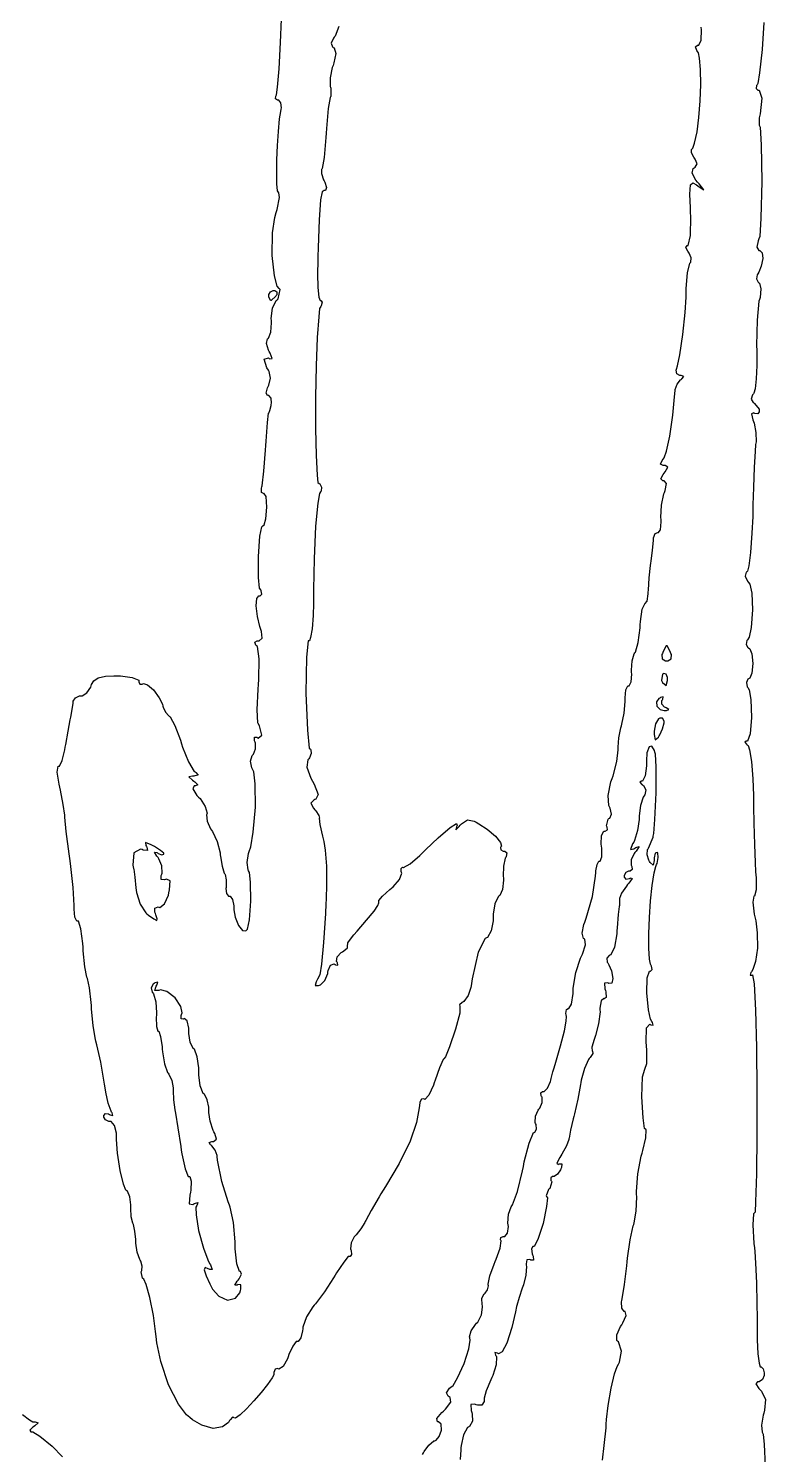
# Model space of a CAD drawing. Extents: x 0.5 to 12, y 0.6 to 18.2.
# Drawn here: x 10.448 to 11.982, y 6.278 to 9.245 of the extents above; entities that cross this region are included whole.
import ezdxf

# ---------------------------------------------------------------- set-up
doc = ezdxf.new("R2010")
doc.units = 0
doc.layers.get('0').update_dxf_attribs({"linetype": 'CONTINUOUS'})

msp = doc.modelspace()

# ---------------------------------------------------------------- linework, layer by layer
at = {"color": 0}
for points in [[(11.094, 9.24908), (11.086, 9.22911), (11.0843, 9.22706), (11.0823, 9.22472), (11.0778, 9.21442), (11.0806, 9.20682), (11.0822, 9.20578), (11.0839, 9.20475), (11.0871, 9.19314), (11.0834, 9.17333), (11.0817, 9.16824), (11.0801, 9.16396), (11.0756, 9.14204), (11.0756, 9.12463), (11.0763, 9.12261), (11.0771, 9.12067), (11.077, 9.10335), (11.0762, 9.10254), (11.0754, 9.10178), (11.0712, 9.07824), (11.0677, 9.03706), (11.0672, 9.0275), (11.0667, 9.01801), (11.0632, 8.97689), (11.059, 8.9534), (11.0583, 8.95264), (11.0575, 8.95187), (11.0574, 8.94303), (11.0617, 8.93039), (11.0632, 8.92768), (11.0646, 8.92503), (11.068, 8.91396), (11.0657, 8.90821), (11.0649, 8.90821), (11.0634, 8.90821), (11.0591, 8.90511), (11.0556, 8.88846), (11.0529, 8.84717), (11.0507, 8.78944), (11.05, 8.77018), (11.0497, 8.76139), (11.0494, 8.73481), (11.0502, 8.70583), (11.0523, 8.68625), (11.0545, 8.67904), (11.0553, 8.67904), (11.0562, 8.67904), (11.0589, 8.67535), (11.0569, 8.66812), (11.0559, 8.66635), (11.0532, 8.66211), (11.0518, 8.64524), (11.0486, 8.60167), (11.0463, 8.54329), (11.0452, 8.47786), (11.0451, 8.41297), (11.0463, 8.35633), (11.0488, 8.31565), (11.05, 8.30013), (11.0526, 8.2985), (11.054, 8.29764), (11.0577, 8.29064), (11.0566, 8.28222), (11.0557, 8.2806), (11.0535, 8.27724), (11.0499, 8.25711), (11.0454, 8.20931), (11.0423, 8.14122), (11.041, 8.07781), (11.0408, 8.05664), (11.0408, 8.04833), (11.0399, 8.02333), (11.0379, 7.99599), (11.0349, 7.97754), (11.0323, 7.97071), (11.0314, 7.97071), (11.0301, 7.97071), (11.0261, 7.93696), (11.0252, 7.86182), (11.0283, 7.78472), (11.032, 7.74767), (11.0346, 7.74507), (11.0355, 7.74414), (11.0363, 7.73654), (11.0323, 7.72732), (11.0309, 7.72553), (11.029, 7.72336), (11.0272, 7.70779), (11.0356, 7.6849), (11.0388, 7.67899), (11.0424, 7.67242), (11.0506, 7.65126), (11.0461, 7.64111), (11.0438, 7.64025), (11.0414, 7.63937), (11.0355, 7.63319), (11.0412, 7.62224), (11.0438, 7.61914), (11.0456, 7.61692), (11.0522, 7.60736), (11.0535, 7.60189), (11.0535, 7.60189), (11.053, 7.60178), (11.0543, 7.58882), (11.0596, 7.56451), (11.0612, 7.55871), (11.0627, 7.5529), (11.0653, 7.53483), (11.0677, 7.50206), (11.0683, 7.46382), (11.0675, 7.43343), (11.0669, 7.42329), (11.0657, 7.40321), (11.0618, 7.34289), (11.0579, 7.29807), (11.0538, 7.27599), (11.0496, 7.2665), (11.0478, 7.26361), (11.0464, 7.2615), (11.0443, 7.25379), (11.0512, 7.25336), (11.0532, 7.25401), (11.0552, 7.25467), (11.0644, 7.26411), (11.0705, 7.27849), (11.071, 7.28157), (11.0715, 7.28489), (11.0766, 7.29596), (11.0842, 7.29829), (11.0857, 7.29736), (11.0869, 7.2966), (11.0917, 7.29562), (11.0907, 7.30046), (11.0899, 7.30176), (11.0889, 7.30333), (11.0903, 7.31299), (11.0987, 7.32243), (11.1013, 7.32389), (11.1038, 7.32542), (11.112, 7.3316), (11.112, 7.33496), (11.1119, 7.33496), (11.1119, 7.33496), (11.1125, 7.34207), (11.1221, 7.35553), (11.1249, 7.35872), (11.1316, 7.36632), (11.1516, 7.38917), (11.1675, 7.40847), (11.1751, 7.42014), (11.177, 7.42572), (11.177, 7.42757), (11.177, 7.43061), (11.1847, 7.43967), (11.1996, 7.4535), (11.2032, 7.45617), (11.2068, 7.45888), (11.2202, 7.47385), (11.2251, 7.48703), (11.2244, 7.48876), (11.2237, 7.49056), (11.2232, 7.49718), (11.2265, 7.49946), (11.2273, 7.49918), (11.2283, 7.49886), (11.242, 7.50667), (11.2622, 7.52371), (11.2665, 7.528), (11.2748, 7.53635), (11.3006, 7.56082), (11.3254, 7.58225), (11.3389, 7.59088), (11.34, 7.58637), (11.3395, 7.58529), (11.3386, 7.5835), (11.337, 7.57753), (11.3439, 7.58442), (11.346, 7.58692), (11.3487, 7.59022), (11.3613, 7.59814), (11.3757, 7.59549), (11.3794, 7.59343), (11.3852, 7.59017), (11.4021, 7.57889), (11.4197, 7.56407), (11.43, 7.55106), (11.432, 7.54335), (11.4311, 7.54178), (11.4304, 7.54069), (11.4308, 7.53575), (11.4358, 7.53321), (11.4374, 7.53321), (11.4389, 7.53321), (11.4435, 7.52951), (11.4422, 7.52208), (11.4411, 7.52018), (11.4399, 7.51839), (11.4363, 7.50217), (11.4358, 7.48128), (11.4362, 7.47711), (11.4366, 7.47299), (11.4347, 7.45361), (11.4286, 7.44049), (11.4269, 7.4394), (11.4252, 7.43837), (11.4182, 7.42313), (11.4146, 7.40181), (11.4146, 7.39464), (11.4146, 7.38775), (11.4106, 7.36697), (11.4032, 7.35319), (11.4014, 7.35249), (11.3983, 7.35135), (11.3838, 7.32292), (11.3712, 7.26753), (11.3691, 7.25287), (11.3687, 7.24946), (11.3626, 7.23264), (11.3539, 7.22038), (11.3521, 7.21918), (11.3502, 7.21804), (11.3446, 7.21311), (11.3454, 7.21044), (11.3457, 7.21044), (11.3457, 7.21044), (11.3455, 7.19581), (11.3367, 7.16237), (11.3241, 7.1256), (11.3156, 7.10542), (11.3123, 7.10092), (11.3112, 7.0995), (11.3033, 7.08208), (11.2939, 7.05675), (11.2922, 7.05132), (11.2904, 7.04596), (11.2809, 7.02512), (11.2724, 7.0166), (11.2717, 7.01704), (11.2706, 7.01768), (11.2657, 7.01676), (11.2626, 7.01101), (11.2624, 7.00928), (11.2612, 6.99908), (11.2555, 6.96853), (11.2425, 6.92969), (11.2191, 6.88331), (11.191, 6.83544), (11.1814, 6.81967), (11.1778, 6.81396), (11.1612, 6.78564), (11.1497, 6.76454), (11.1488, 6.76237), (11.1478, 6.76025), (11.1396, 6.74713), (11.1295, 6.73438), (11.1276, 6.73236), (11.1256, 6.73042), (11.1191, 6.71804), (11.1181, 6.70574), (11.1188, 6.70372), (11.1196, 6.70176), (11.1203, 6.69368), (11.1172, 6.68946), (11.1162, 6.68946), (11.1131, 6.68946), (11.1039, 6.678), (11.0889, 6.65576), (11.0859, 6.65039), (11.0829, 6.64501), (11.064, 6.61604), (11.0452, 6.59142), (11.0423, 6.58822), (11.0393, 6.58507), (11.0263, 6.56418), (11.0187, 6.54237), (11.0184, 6.53874), (11.0181, 6.53515), (11.0143, 6.52013), (11.0092, 6.51237), (11.0075, 6.51237), (11.0052, 6.51237), (10.9982, 6.50319), (10.9895, 6.48546), (10.988, 6.48112), (10.9865, 6.47683), (10.9775, 6.46078), (10.9689, 6.45497), (10.9677, 6.45568), (10.9665, 6.45638), (10.961, 6.45518), (10.9583, 6.44808), (10.9583, 6.44569), (10.9583, 6.44353), (10.9547, 6.43685), (10.9453, 6.42301), (10.9319, 6.40631), (10.9167, 6.38889), (10.9014, 6.37283), (10.888, 6.36029), (10.8785, 6.35346), (10.8748, 6.35411), (10.8748, 6.35433), (10.8748, 6.35465), (10.8722, 6.35542), (10.8673, 6.34988), (10.8662, 6.34804), (10.8637, 6.34407), (10.8516, 6.3349), (10.8318, 6.33171), (10.8085, 6.33826), (10.789, 6.34983), (10.7832, 6.35454), (10.7832, 6.35454), (10.7763, 6.36025), (10.7596, 6.38226), (10.7389, 6.42242), (10.7229, 6.47076), (10.7148, 6.50971), (10.7134, 6.52279), (10.7122, 6.53381), (10.7076, 6.56668), (10.7005, 6.60406), (10.6929, 6.63103), (10.6881, 6.64219), (10.686, 6.6435), (10.6847, 6.64432), (10.6819, 6.65761), (10.6827, 6.6589), (10.6835, 6.66026), (10.6845, 6.6696), (10.6814, 6.67985), (10.6803, 6.68164), (10.6791, 6.68343), (10.6742, 6.69862), (10.6713, 6.71744), (10.6713, 6.72103), (10.6712, 6.72467), (10.6693, 6.74262), (10.666, 6.75613), (10.6653, 6.75749), (10.6646, 6.7589), (10.6617, 6.77229), (10.6605, 6.79004), (10.6606, 6.79362), (10.6607, 6.79719), (10.6586, 6.81392), (10.6539, 6.82519), (10.6527, 6.82607), (10.6503, 6.82781), (10.6454, 6.84044), (10.6385, 6.86887), (10.6332, 6.90489), (10.6309, 6.93278), (10.6308, 6.94206), (10.6306, 6.94601), (10.6265, 6.96229), (10.6195, 6.97071), (10.6172, 6.97071), (10.6149, 6.97071), (10.608, 6.97396), (10.6042, 6.97982), (10.6042, 6.98172), (10.6042, 6.98313), (10.6077, 6.98736), (10.6145, 6.98633), (10.6162, 6.98529), (10.6177, 6.98443), (10.623, 6.98313), (10.6215, 6.98872), (10.6206, 6.99024), (10.6195, 6.99192), (10.6137, 7.00879), (10.6085, 7.03147), (10.6078, 7.03608), (10.6059, 7.04824), (10.598, 7.09386), (10.59, 7.13004), (10.5881, 7.13737), (10.5871, 7.14094), (10.5825, 7.16992), (10.5789, 7.20497), (10.5785, 7.21158), (10.5781, 7.21826), (10.5748, 7.24854), (10.5705, 7.26824), (10.5697, 7.26953), (10.5688, 7.27089), (10.5647, 7.29226), (10.5616, 7.32585), (10.5612, 7.33328), (10.5609, 7.34071), (10.5569, 7.37147), (10.5518, 7.38737), (10.5501, 7.38737), (10.5486, 7.38737), (10.5443, 7.39578), (10.5425, 7.41211), (10.5427, 7.41601), (10.5429, 7.41997), (10.5405, 7.45768), (10.5349, 7.5076), (10.5335, 7.51758), (10.5321, 7.52761), (10.5261, 7.57368), (10.5231, 7.604), (10.5231, 7.60612), (10.5231, 7.60829), (10.5201, 7.63015), (10.5142, 7.65994), (10.5128, 7.66601), (10.5113, 7.67215), (10.5076, 7.69732), (10.5095, 7.71029), (10.5101, 7.71029), (10.512, 7.71029), (10.5176, 7.72179), (10.5234, 7.74397), (10.5242, 7.74935), (10.5251, 7.75472), (10.53, 7.7831), (10.5346, 7.80643), (10.5353, 7.80925), (10.5359, 7.81213), (10.5388, 7.82781), (10.5408, 7.84131), (10.5408, 7.8431), (10.541, 7.84489), (10.5458, 7.85232), (10.5539, 7.85612), (10.5566, 7.85612), (10.5597, 7.85612), (10.5691, 7.86225), (10.5772, 7.87414), (10.5781, 7.87696), (10.5789, 7.87967), (10.5834, 7.88726), (10.5926, 7.89367), (10.6078, 7.89692), (10.6251, 7.89779), (10.6309, 7.89779), (10.6391, 7.89779), (10.6636, 7.89458), (10.6771, 7.88872), (10.6771, 7.88672), (10.6771, 7.88519), (10.6796, 7.88053), (10.6845, 7.88032), (10.6857, 7.88103), (10.6872, 7.88206), (10.6955, 7.8795), (10.7082, 7.86854), (10.72, 7.85226), (10.7263, 7.83925), (10.7274, 7.83464), (10.7278, 7.83262), (10.7328, 7.82238), (10.7395, 7.81446), (10.7409, 7.81358), (10.7423, 7.81278), (10.7525, 7.79438), (10.7642, 7.76372), (10.7663, 7.75672), (10.7683, 7.74978), (10.7808, 7.71864), (10.7926, 7.69911), (10.7944, 7.69797), (10.7963, 7.69678), (10.8009, 7.69151), (10.7939, 7.68951), (10.7917, 7.68946), (10.7891, 7.68946), (10.7813, 7.6875), (10.7888, 7.68088), (10.7917, 7.67904), (10.7941, 7.67746), (10.8005, 7.67128), (10.7955, 7.66883), (10.7939, 7.66878), (10.7928, 7.66878), (10.7895, 7.66265), (10.7984, 7.64925), (10.8019, 7.64556), (10.8048, 7.64242), (10.8157, 7.62571), (10.8194, 7.61199), (10.8187, 7.61029), (10.8181, 7.60861), (10.8198, 7.59549), (10.8268, 7.57986), (10.8289, 7.57693), (10.8309, 7.57406), (10.8403, 7.55317), (10.8465, 7.52989), (10.847, 7.52576), (10.8474, 7.52165), (10.851, 7.50168), (10.8553, 7.48725), (10.8561, 7.48583), (10.8569, 7.48449), (10.8593, 7.47347), (10.8593, 7.46024), (10.8589, 7.45768), (10.8585, 7.45518), (10.8597, 7.44482), (10.864, 7.43946), (10.8655, 7.43946), (10.8672, 7.43946), (10.8722, 7.43257), (10.8751, 7.41928), (10.8752, 7.41601), (10.8752, 7.41097), (10.8779, 7.39572), (10.8847, 7.37842), (10.8932, 7.36811), (10.9003, 7.36751), (10.9014, 7.3686), (10.9038, 7.37104), (10.9074, 7.39008), (10.9105, 7.42876), (10.9101, 7.46838), (10.9079, 7.48887), (10.9057, 7.49246), (10.9046, 7.49419), (10.9029, 7.50928), (10.9059, 7.52838), (10.9072, 7.53207), (10.9104, 7.54183), (10.9155, 7.57275), (10.9199, 7.62463), (10.9195, 7.67313), (10.9168, 7.69803), (10.914, 7.70356), (10.9124, 7.70665), (10.9096, 7.72065), (10.9132, 7.73182), (10.9149, 7.73351), (10.9163, 7.73497), (10.9205, 7.74571), (10.9201, 7.75797), (10.9193, 7.76014), (10.9184, 7.76243), (10.9178, 7.77007), (10.9231, 7.77001), (10.9244, 7.76921), (10.9255, 7.76856), (10.9334, 7.77419), (10.9285, 7.79406), (10.9258, 7.79883), (10.925, 7.80029), (10.9236, 7.82693), (10.9255, 7.87011), (10.9264, 7.87983), (10.9273, 7.89014), (10.9281, 7.93343), (10.9241, 7.9591), (10.9226, 7.96056), (10.9212, 7.96203), (10.9185, 7.9681), (10.9239, 7.97071), (10.9257, 7.97071), (10.9277, 7.97071), (10.9338, 7.97646), (10.9326, 7.99018), (10.9314, 7.99414), (10.9292, 8.00082), (10.9242, 8.02126), (10.9213, 8.04368), (10.9227, 8.05886), (10.9271, 8.06446), (10.9286, 8.06446), (10.9298, 8.06446), (10.9335, 8.06808), (10.9321, 8.07508), (10.9311, 8.07676), (10.9288, 8.08051), (10.9265, 8.10281), (10.9263, 8.14621), (10.9295, 8.18826), (10.9333, 8.20833), (10.9358, 8.21018), (10.9383, 8.21213), (10.9416, 8.22487), (10.9441, 8.24924), (10.9427, 8.27106), (10.9376, 8.27806), (10.9374, 8.27794), (10.9367, 8.27756), (10.9327, 8.27968), (10.9327, 8.28851), (10.9333, 8.29101), (10.9339, 8.29351), (10.9376, 8.32379), (10.9413, 8.36768), (10.9419, 8.37696), (10.9424, 8.38629), (10.9454, 8.42481), (10.9472, 8.44467), (10.9478, 8.44467), (10.9483, 8.44467), (10.95, 8.45003), (10.9525, 8.46039), (10.953, 8.46289), (10.9534, 8.46544), (10.9525, 8.47581), (10.9481, 8.48112), (10.9466, 8.48112), (10.9455, 8.48112), (10.9421, 8.48617), (10.9453, 8.49701), (10.9468, 8.49989), (10.9483, 8.50276), (10.9516, 8.51768), (10.9488, 8.53147), (10.9474, 8.53375), (10.9441, 8.53896), (10.938, 8.55718), (10.9471, 8.55974), (10.9489, 8.5586), (10.9501, 8.55789), (10.9551, 8.55806), (10.9508, 8.56944), (10.9489, 8.57297), (10.9474, 8.57596), (10.9434, 8.58979), (10.945, 8.59918), (10.9463, 8.59987), (10.9475, 8.60064), (10.9519, 8.61307), (10.9534, 8.63271), (10.9532, 8.63704), (10.9529, 8.64144), (10.9559, 8.66292), (10.9634, 8.67893), (10.9654, 8.6805), (10.9676, 8.6824), (10.9714, 8.70199), (10.9698, 8.70383), (10.9655, 8.7091), (10.9595, 8.73062), (10.9546, 8.77279), (10.9557, 8.81999), (10.9602, 8.85178), (10.9632, 8.86187), (10.9651, 8.86828), (10.9705, 8.89301), (10.9685, 8.90283), (10.9685, 8.90283), (10.9685, 8.90283), (10.9662, 8.90717), (10.9648, 8.92182), (10.9644, 8.94417), (10.9648, 8.97151), (10.966, 9.00125), (10.968, 9.0306), (10.9705, 9.05692), (10.9726, 9.07243), (10.9736, 9.07747), (10.9741, 9.08003), (10.9732, 9.09039), (10.9686, 9.09571), (10.9672, 9.09571), (10.9658, 9.09571), (10.9619, 9.09868), (10.9625, 9.10439), (10.9634, 9.10574), (10.9642, 9.10715), (10.9662, 9.12267), (10.9692, 9.16118), (10.9721, 9.2156), (10.9741, 9.26411)], [(11.2676, 6.27746), (11.2696, 6.28103), (11.2711, 6.28396), (11.2812, 6.29719), (11.2915, 6.30572), (11.2932, 6.30626), (11.296, 6.30724), (11.3028, 6.31467), (11.3077, 6.32801), (11.3068, 6.34033), (11.3011, 6.34571), (11.2992, 6.34571), (11.2988, 6.34571), (11.298, 6.35226), (11.3082, 6.36486), (11.3115, 6.36789), (11.3155, 6.37169), (11.3266, 6.38644), (11.3252, 6.39638), (11.3234, 6.39746), (11.3214, 6.39871), (11.3178, 6.40614), (11.3242, 6.41547), (11.327, 6.41775), (11.3314, 6.42139), (11.341, 6.43701), (11.3546, 6.46679), (11.3642, 6.49772), (11.3671, 6.51531), (11.3661, 6.5204), (11.3657, 6.52225), (11.3692, 6.53478), (11.3781, 6.54829), (11.3804, 6.55062), (11.3828, 6.55296), (11.3909, 6.56825), (11.393, 6.58421), (11.3924, 6.58681), (11.3917, 6.58946), (11.3916, 6.60221), (11.3957, 6.61128), (11.397, 6.61208), (11.3983, 6.61296), (11.4033, 6.61996), (11.4051, 6.62864), (11.4048, 6.63032), (11.4046, 6.632), (11.4083, 6.64968), (11.417, 6.67393), (11.4193, 6.67893), (11.4215, 6.68392), (11.4293, 6.70692), (11.4313, 6.72211), (11.4307, 6.72319), (11.43, 6.72424), (11.4307, 6.72879), (11.4358, 6.73112), (11.4376, 6.73112), (11.4394, 6.73112), (11.4449, 6.73839), (11.4466, 6.75233), (11.4461, 6.75569), (11.4456, 6.75911), (11.4471, 6.77735), (11.4523, 6.79281), (11.4538, 6.79476), (11.4553, 6.79676), (11.4654, 6.82487), (11.4761, 6.86768), (11.478, 6.87696), (11.4798, 6.88629), (11.49, 6.92572), (11.499, 6.94749), (11.5002, 6.94792), (11.5014, 6.9484), (11.5048, 6.95469), (11.5041, 6.96425), (11.5034, 6.96631), (11.5026, 6.96837), (11.5029, 6.98139), (11.5084, 6.99436), (11.5101, 6.99642), (11.5118, 6.99849), (11.5169, 7.01025), (11.5168, 7.02083), (11.5158, 7.02229), (11.5149, 7.02382), (11.5139, 7.03006), (11.5177, 7.03321), (11.5189, 7.03321), (11.5211, 7.03321), (11.5277, 7.0401), (11.534, 7.05344), (11.5349, 7.05664), (11.5357, 7.0599), (11.5394, 7.07389), (11.5417, 7.08219), (11.5418, 7.08251), (11.5452, 7.09392), (11.5553, 7.12819), (11.5634, 7.15918), (11.5669, 7.17936), (11.5673, 7.18935), (11.5669, 7.19254), (11.5665, 7.19499), (11.5673, 7.20372), (11.5713, 7.206), (11.5721, 7.20557), (11.5722, 7.20551), (11.5781, 7.21442), (11.5813, 7.23665), (11.5815, 7.24235), (11.5818, 7.2481), (11.5872, 7.28065), (11.5966, 7.31011), (11.5988, 7.31424), (11.6011, 7.31879), (11.6074, 7.33789), (11.6059, 7.34978), (11.6044, 7.35069), (11.6029, 7.35167), (11.6, 7.36268), (11.6037, 7.38064), (11.6055, 7.3851), (11.6088, 7.39388), (11.6217, 7.43875), (11.6282, 7.48128), (11.6284, 7.48893), (11.6285, 7.49219), (11.6311, 7.50549), (11.6352, 7.51237), (11.6367, 7.51237), (11.6377, 7.51237), (11.6408, 7.5216), (11.6408, 7.53933), (11.6403, 7.54362), (11.6398, 7.5479), (11.6406, 7.56569), (11.6453, 7.57487), (11.6469, 7.57487), (11.6483, 7.57487), (11.6526, 7.57775), (11.6522, 7.58322), (11.6514, 7.58453), (11.6506, 7.58589), (11.6546, 7.59993), (11.656, 7.60081), (11.6577, 7.60183), (11.6613, 7.61035), (11.6587, 7.62229), (11.6572, 7.62506), (11.6557, 7.62793), (11.654, 7.64887), (11.66, 7.67757), (11.6624, 7.68431), (11.6644, 7.69006), (11.6722, 7.71983), (11.6754, 7.74388), (11.6751, 7.74675), (11.6749, 7.74963), (11.6763, 7.7691), (11.6806, 7.78999), (11.6818, 7.79357), (11.683, 7.79715), (11.6877, 7.82036), (11.6898, 7.84435), (11.6897, 7.84825), (11.6895, 7.85221), (11.6914, 7.86854), (11.6955, 7.87696), (11.6969, 7.87696), (11.6982, 7.87696), (11.702, 7.88536), (11.7033, 7.90169), (11.7031, 7.9056), (11.7028, 7.90956), (11.7042, 7.92914), (11.7085, 7.94396), (11.7097, 7.94547), (11.7109, 7.94706), (11.7166, 7.96744), (11.7207, 7.99789), (11.7211, 8.00439), (11.7215, 8.01096), (11.725, 8.03683), (11.7305, 8.04796), (11.7305, 8.04796), (11.7307, 8.04779), (11.7353, 8.0535), (11.7377, 8.06847), (11.7378, 8.07238), (11.738, 8.07633), (11.7397, 8.10172), (11.7426, 8.12787), (11.7432, 8.13217), (11.7438, 8.13644), (11.7468, 8.15978), (11.7487, 8.17969), (11.7489, 8.18224), (11.749, 8.18485), (11.7521, 8.19407), (11.7574, 8.1965), (11.7583, 8.1959), (11.7586, 8.19575), (11.7636, 8.20176), (11.7647, 8.21864), (11.7644, 8.2231), (11.7641, 8.22754), (11.7655, 8.25304), (11.7701, 8.27642), (11.7714, 8.27974), (11.7729, 8.28381), (11.7755, 8.29801), (11.7708, 8.30404), (11.7693, 8.30404), (11.7679, 8.30404), (11.7639, 8.30794), (11.7686, 8.31711), (11.7708, 8.31967), (11.7731, 8.32249), (11.7785, 8.33214), (11.7727, 8.33529), (11.7708, 8.33529), (11.7689, 8.33529), (11.7633, 8.33837), (11.767, 8.34636), (11.7688, 8.34853), (11.7711, 8.35129), (11.7758, 8.36529), (11.7826, 8.39686), (11.7887, 8.44006), (11.7926, 8.47868), (11.7936, 8.49154), (11.7937, 8.49371), (11.7977, 8.50483), (11.8046, 8.51378), (11.8062, 8.51481), (11.8078, 8.51594), (11.8118, 8.52067), (11.8066, 8.52263), (11.805, 8.52263), (11.8032, 8.52268), (11.7972, 8.52658), (11.7959, 8.53401), (11.7965, 8.53581), (11.7988, 8.54303), (11.8035, 8.56597), (11.8099, 8.60792), (11.8147, 8.65397), (11.8167, 8.68576), (11.8169, 8.69635), (11.817, 8.70378), (11.8197, 8.7366), (11.8243, 8.75683), (11.8254, 8.75786), (11.8264, 8.75896), (11.8274, 8.76747), (11.8231, 8.77772), (11.8215, 8.77963), (11.8199, 8.78157), (11.8161, 8.78956), (11.8187, 8.79362), (11.8196, 8.79362), (11.821, 8.79362), (11.8254, 8.81396), (11.8263, 8.85325), (11.8258, 8.86274), (11.8254, 8.87218), (11.8244, 8.90056), (11.8257, 8.91954), (11.8308, 8.92383), (11.8385, 8.91943), (11.8409, 8.91764), (11.8439, 8.91536), (11.8534, 8.90912), (11.8438, 8.9216), (11.8404, 8.92557), (11.8371, 8.92942), (11.8289, 8.94417), (11.8311, 8.95378), (11.8331, 8.95497), (11.8351, 8.95622), (11.8394, 8.96354), (11.8357, 8.97293), (11.8339, 8.97515), (11.8324, 8.977), (11.8278, 8.986), (11.8277, 8.99294), (11.8284, 8.99365), (11.8307, 8.99599), (11.8342, 9.00635), (11.8393, 9.02968), (11.8432, 9.06011), (11.8459, 9.09424), (11.8471, 9.12853), (11.8467, 9.1595), (11.8445, 9.18354), (11.8422, 9.19456), (11.8402, 9.19726), (11.8387, 9.19933), (11.8361, 9.20688), (11.8402, 9.21029), (11.8416, 9.21029), (11.8433, 9.21029), (11.8482, 9.22081), (11.8485, 9.2424), (11.8479, 9.24794)], [(11.9786, 9.25738), (11.9746, 9.2015), (11.9693, 9.15289), (11.9657, 9.13058), (11.9642, 9.1281), (11.9632, 9.12651), (11.9621, 9.11996), (11.9659, 9.11654), (11.9672, 9.11654), (11.9689, 9.11654), (11.9742, 9.1001), (11.9707, 9.06739), (11.9688, 9.05925), (11.9684, 9.05783), (11.9683, 9.04432), (11.9686, 9.04362), (11.9705, 9.03961), (11.9727, 9.00265), (11.9739, 8.92681), (11.9722, 8.85021), (11.9698, 8.81207), (11.9679, 8.80701), (11.9665, 8.80339), (11.9639, 8.78965), (11.9677, 8.78321), (11.9689, 8.78321), (11.9703, 8.78321), (11.9747, 8.77838), (11.976, 8.76622), (11.9728, 8.75037), (11.9679, 8.73813), (11.9656, 8.73443), (11.9645, 8.73275), (11.9631, 8.72396), (11.9664, 8.7169), (11.9678, 8.71604), (11.9691, 8.71517), (11.9724, 8.70356), (11.9705, 8.68544), (11.9693, 8.68132), (11.9682, 8.6774), (11.9643, 8.63824), (11.9633, 8.58544), (11.9637, 8.57471), (11.9639, 8.56694), (11.9638, 8.54351), (11.9626, 8.51611), (11.96, 8.4955), (11.9578, 8.48633), (11.9565, 8.48465), (11.955, 8.48281), (11.9523, 8.47401), (11.9561, 8.46685), (11.9578, 8.46576), (11.9592, 8.46485), (11.9687, 8.45269), (11.9687, 8.44863), (11.9687, 8.44726), (11.9656, 8.44314), (11.9597, 8.44374), (11.9583, 8.44461), (11.9575, 8.44515), (11.9529, 8.44319), (11.9554, 8.43093), (11.9569, 8.42703), (11.9581, 8.42372), (11.962, 8.40397), (11.9623, 8.38504), (11.9618, 8.38217), (11.9613, 8.37929), (11.9601, 8.36464), (11.9583, 8.33225), (11.9567, 8.28971), (11.9557, 8.25358), (11.9555, 8.24154), (11.9552, 8.22982), (11.9537, 8.1945), (11.9509, 8.15483), (11.9473, 8.1269), (11.9446, 8.11567), (11.9433, 8.11469), (11.9418, 8.11367), (11.9398, 8.10542), (11.9444, 8.09467), (11.9463, 8.09233), (11.9495, 8.08849), (11.9533, 8.07026), (11.9551, 8.0351), (11.9519, 7.99875), (11.9475, 7.97851), (11.9441, 7.97304), (11.9431, 7.97151), (11.9419, 7.96337), (11.9451, 7.95676), (11.9464, 7.95594), (11.9489, 7.95438), (11.9531, 7.94385), (11.9554, 7.92383), (11.9531, 7.90381), (11.9489, 7.89328), (11.9464, 7.89165), (11.9451, 7.8909), (11.9421, 7.884), (11.9437, 7.87532), (11.9448, 7.87358), (11.9477, 7.86897), (11.951, 7.84842), (11.9525, 7.81104), (11.9497, 7.77713), (11.9444, 7.76226), (11.9427, 7.76221), (11.9416, 7.76221), (11.9386, 7.75988), (11.9423, 7.75543), (11.9439, 7.75439), (11.9457, 7.75319), (11.9488, 7.74371), (11.9528, 7.71967), (11.9554, 7.68375), (11.9565, 7.64899), (11.9567, 7.63737), (11.9568, 7.62592), (11.9574, 7.59142), (11.9586, 7.54715), (11.9601, 7.50956), (11.9612, 7.48981), (11.9617, 7.48372), (11.9623, 7.47765), (11.9623, 7.45247), (11.959, 7.43946), (11.958, 7.43946), (11.9573, 7.43946), (11.9552, 7.42681), (11.9584, 7.40224), (11.9598, 7.39626), (11.9616, 7.38813), (11.9647, 7.36317), (11.9651, 7.33138), (11.9609, 7.30354), (11.9554, 7.28706), (11.9525, 7.28222), (11.9514, 7.28065), (11.9498, 7.27501), (11.9538, 7.27528), (11.9549, 7.27587), (11.9549, 7.27587), (11.9584, 7.25683), (11.9612, 7.20247), (11.9631, 7.12429), (11.964, 7.03381), (11.964, 6.94249), (11.9629, 6.86193), (11.9607, 6.80354), (11.96, 6.78153), (11.9574, 6.77886), (11.9567, 6.7781), (11.9555, 6.75581), (11.9576, 6.71696), (11.9586, 6.70796), (11.9594, 6.69987), (11.961, 6.6754), (11.9629, 6.63504), (11.9641, 6.59201), (11.9644, 6.56158), (11.9644, 6.55143), (11.9643, 6.54264), (11.9646, 6.51606), (11.966, 6.48708), (11.9683, 6.4675), (11.9705, 6.46029), (11.9713, 6.46029), (11.9727, 6.46029), (11.9768, 6.45574), (11.9791, 6.44743), (11.9791, 6.44467), (11.9791, 6.44194), (11.9754, 6.43365), (11.9687, 6.42904), (11.9665, 6.42904), (11.9652, 6.42904), (11.9614, 6.42475), (11.9679, 6.41493), (11.9706, 6.41222), (11.9738, 6.40901), (11.9818, 6.39231), (11.98, 6.3699), (11.9783, 6.36388), (11.9771, 6.35954), (11.9737, 6.33865), (11.9746, 6.32374), (11.9755, 6.32232), (11.9769, 6.32004), (11.9791, 6.29867), (11.9811, 6.25375)], [(11.6422, 6.26594), (11.6463, 6.29606), (11.65, 6.33333), (11.6504, 6.3405), (11.6511, 6.35037), (11.6543, 6.37978), (11.6603, 6.41585), (11.6676, 6.44553), (11.673, 6.46094), (11.6757, 6.4655), (11.678, 6.4694), (11.6818, 6.49268), (11.6759, 6.51183), (11.6734, 6.51367), (11.6722, 6.5146), (11.6724, 6.52632), (11.68, 6.54378), (11.6825, 6.54753), (11.6849, 6.55132), (11.6918, 6.56685), (11.6899, 6.57487), (11.6893, 6.57487), (11.6877, 6.57487), (11.6829, 6.58176), (11.6823, 6.59511), (11.6829, 6.59831), (11.6835, 6.60157), (11.688, 6.63151), (11.6929, 6.67046), (11.6937, 6.67822), (11.6946, 6.68604), (11.7003, 6.7245), (11.7065, 6.75342), (11.7076, 6.75635), (11.7087, 6.75933), (11.7126, 6.78381), (11.7138, 6.81369), (11.7136, 6.81933), (11.7133, 6.82503), (11.7162, 6.86133), (11.7231, 6.89833), (11.7249, 6.90429), (11.7267, 6.91032), (11.7325, 6.93685), (11.7331, 6.9529), (11.7324, 6.95367), (11.7301, 6.95594), (11.7269, 6.97792), (11.7246, 7.02197), (11.7256, 7.06337), (11.7304, 7.07938), (11.7304, 7.07938), (11.7304, 7.07938), (11.7348, 7.09131), (11.735, 7.11974), (11.7344, 7.12696), (11.7337, 7.13601), (11.7342, 7.16515), (11.7413, 7.17285), (11.7419, 7.17247), (11.7432, 7.17165), (11.7481, 7.17074), (11.7463, 7.17665), (11.7453, 7.17833), (11.7423, 7.18317), (11.7381, 7.20285), (11.7347, 7.23801), (11.7357, 7.26953), (11.7401, 7.28321), (11.7416, 7.28321), (11.7427, 7.28321), (11.7462, 7.28678), (11.7448, 7.29362), (11.7438, 7.29525), (11.7421, 7.29796), (11.7406, 7.30806), (11.7392, 7.33111), (11.7391, 7.36128), (11.7403, 7.39529), (11.7427, 7.4299), (11.746, 7.46192), (11.7502, 7.48801), (11.7532, 7.50103), (11.7549, 7.50499), (11.756, 7.5076), (11.7587, 7.52012), (11.7574, 7.52929), (11.7566, 7.53017), (11.7561, 7.5306), (11.7519, 7.52892), (11.7499, 7.51947), (11.7499, 7.51671), (11.7498, 7.51346), (11.7479, 7.50364), (11.7416, 7.50956), (11.7402, 7.51187), (11.7388, 7.514), (11.7354, 7.52576), (11.7364, 7.53646), (11.7374, 7.53792), (11.7383, 7.53944), (11.7477, 7.56233), (11.7482, 7.56446), (11.7496, 7.56999), (11.7518, 7.5989), (11.7539, 7.65414), (11.7541, 7.70822), (11.753, 7.73503), (11.7518, 7.73893), (11.7508, 7.74224), (11.7454, 7.75136), (11.7394, 7.75037), (11.7351, 7.73785), (11.7338, 7.72108), (11.734, 7.7155), (11.7342, 7.7105), (11.7316, 7.68972), (11.7259, 7.67893), (11.7244, 7.67888), (11.7234, 7.67888), (11.7203, 7.67649), (11.7244, 7.67188), (11.7261, 7.67079), (11.7281, 7.66949), (11.7329, 7.66103), (11.7304, 7.65007), (11.7288, 7.64751), (11.7275, 7.6454), (11.7219, 7.6281), (11.719, 7.60688), (11.719, 7.60281), (11.7189, 7.59879), (11.7154, 7.57585), (11.7089, 7.55507), (11.7074, 7.55208), (11.7053, 7.54844), (11.701, 7.53663), (11.708, 7.53803), (11.71, 7.53917), (11.712, 7.54042), (11.7188, 7.54286), (11.7125, 7.53336), (11.7101, 7.53043), (11.7082, 7.5281), (11.7023, 7.51514), (11.702, 7.50396), (11.7029, 7.50244), (11.7038, 7.50097), (11.7044, 7.49474), (11.7, 7.49154), (11.6986, 7.49154), (11.6966, 7.49154), (11.6908, 7.48833), (11.6876, 7.48247), (11.6876, 7.48053), (11.6876, 7.47917), (11.6913, 7.47499), (11.6988, 7.47607), (11.7006, 7.47711), (11.7011, 7.47749), (11.7043, 7.47624), (11.6975, 7.46631), (11.6949, 7.46337), (11.6923, 7.46044), (11.6822, 7.44569), (11.6777, 7.43425), (11.678, 7.43294), (11.6782, 7.43169), (11.6777, 7.41938), (11.6774, 7.41862), (11.6771, 7.41792), (11.6751, 7.40136), (11.673, 7.37354), (11.6727, 7.36714), (11.6723, 7.36079), (11.6673, 7.33322), (11.6596, 7.31733), (11.6579, 7.31674), (11.6563, 7.31619), (11.6515, 7.31033), (11.6523, 7.30225), (11.6533, 7.30057), (11.6557, 7.29671), (11.661, 7.28375), (11.6639, 7.26828), (11.6618, 7.25836), (11.6559, 7.25738), (11.6547, 7.25814), (11.6532, 7.25906), (11.6469, 7.2584), (11.6475, 7.24685), (11.6485, 7.24317), (11.6493, 7.24007), (11.6501, 7.22889), (11.6461, 7.22581), (11.6456, 7.22607), (11.645, 7.22646), (11.6395, 7.22146), (11.6372, 7.20665), (11.6373, 7.20269), (11.6374, 7.19874), (11.6343, 7.17389), (11.628, 7.14914), (11.6265, 7.14518), (11.6249, 7.14128), (11.6203, 7.125), (11.6211, 7.11654), (11.6214, 7.11654), (11.6215, 7.11654), (11.6221, 7.11214), (11.6168, 7.10357), (11.6151, 7.10146), (11.6133, 7.09939), (11.6048, 7.08074), (11.5982, 7.05675), (11.5975, 7.05197), (11.5968, 7.04725), (11.5912, 7.01699), (11.5843, 6.98617), (11.583, 6.98112), (11.5817, 6.97613), (11.5761, 6.95231), (11.5729, 6.93571), (11.5727, 6.93425), (11.5726, 6.93283), (11.5674, 6.91965), (11.558, 6.9025), (11.5558, 6.89908), (11.5535, 6.89572), (11.5476, 6.88374), (11.5506, 6.88124), (11.5509, 6.8814), (11.5523, 6.88222), (11.5576, 6.88232), (11.557, 6.87462), (11.5561, 6.87229), (11.5552, 6.87007), (11.5488, 6.86089), (11.5422, 6.85612), (11.54, 6.85612), (11.5386, 6.85612), (11.5347, 6.85331), (11.5352, 6.84776), (11.5361, 6.8464), (11.5369, 6.84511), (11.5328, 6.831), (11.5313, 6.83008), (11.5298, 6.82921), (11.5253, 6.81569), (11.5261, 6.81446), (11.5279, 6.81158), (11.5262, 6.79329), (11.5187, 6.75803), (11.5079, 6.72493), (11.5006, 6.71029), (11.4982, 6.71029), (11.4973, 6.71029), (11.4946, 6.70524), (11.496, 6.69536), (11.497, 6.69299), (11.4979, 6.69043), (11.4989, 6.68201), (11.4936, 6.68186), (11.4923, 6.68261), (11.491, 6.68349), (11.4849, 6.68261), (11.4835, 6.67404), (11.4839, 6.67128), (11.4843, 6.66878), (11.483, 6.65076), (11.4783, 6.63053), (11.4769, 6.62696), (11.4755, 6.62337), (11.4689, 6.604), (11.4642, 6.5874), (11.4638, 6.58524), (11.4615, 6.57428), (11.4535, 6.5415), (11.4432, 6.50956), (11.4335, 6.49104), (11.4262, 6.48699), (11.4251, 6.48763), (11.4237, 6.4885), (11.4187, 6.48953), (11.4201, 6.4841), (11.421, 6.48258), (11.422, 6.48096), (11.4215, 6.46442), (11.4144, 6.44222), (11.4122, 6.43772), (11.4099, 6.43321), (11.4007, 6.41021), (11.3959, 6.39497), (11.3959, 6.38986), (11.3959, 6.38753), (11.3915, 6.38043), (11.3821, 6.37999), (11.3796, 6.38097), (11.3771, 6.38194), (11.3681, 6.3814), (11.369, 6.36903), (11.3703, 6.36518), (11.3714, 6.36176), (11.3717, 6.34679), (11.3657, 6.33599), (11.3636, 6.33464), (11.3617, 6.3335), (11.3533, 6.31853), (11.3482, 6.29644), (11.3479, 6.29167), (11.3477, 6.28694), (11.346, 6.26731)], [(10.4352, 6.36062), (10.4499, 6.34967), (10.4569, 6.3456), (10.4593, 6.34554), (10.4614, 6.34554), (10.4679, 6.34343), (10.4609, 6.33697), (10.4583, 6.33529), (10.4561, 6.33393), (10.4504, 6.32813), (10.4526, 6.32503), (10.4533, 6.32503), (10.4568, 6.32497), (10.4712, 6.31565), (10.4968, 6.29471), (10.5185, 6.27263)]]:
    msp.add_lwpolyline(points, dxfattribs=at)
for points in [[(10.9479, 8.68946), (10.9479, 8.69129), (10.9511, 8.69683), (10.957, 8.69987), (10.9589, 8.69987), (10.9604, 8.69987), (10.9648, 8.69683), (10.9644, 8.69092), (10.9635, 8.68946), (10.9626, 8.68804), (10.9525, 8.67904), (10.9525, 8.67904), (10.9513, 8.67904), (10.9479, 8.68685), (10.9479, 8.68946)], [(11.785, 7.94467), (11.7842, 7.94683), (11.7799, 7.95574), (11.777, 7.96029), (11.776, 7.96029), (11.7751, 7.96029), (11.7721, 7.95574), (11.7679, 7.94683), (11.7671, 7.94467), (11.7662, 7.94233), (11.7668, 7.93332), (11.7737, 7.92904), (11.776, 7.92904), (11.7783, 7.92904), (11.7852, 7.93332), (11.7859, 7.94233), (11.785, 7.94467)], [(11.7778, 7.89208), (11.7778, 7.89442), (11.7752, 7.90126), (11.77, 7.90246), (11.7689, 7.90181), (11.7677, 7.9011), (11.7652, 7.88803), (11.7661, 7.88667), (11.7676, 7.88406), (11.7751, 7.87771), (11.7778, 7.88851), (11.7778, 7.89208)], [(11.7734, 7.83176), (11.7715, 7.83251), (11.7661, 7.83882), (11.7662, 7.84668), (11.7671, 7.84819), (11.7679, 7.84944), (11.7688, 7.85417), (11.7633, 7.85275), (11.7619, 7.85178), (11.7598, 7.85053), (11.7552, 7.84381), (11.7558, 7.83501), (11.7625, 7.82801), (11.7712, 7.82553), (11.774, 7.82568), (11.7757, 7.82579), (11.7805, 7.82758), (11.7753, 7.831), (11.7734, 7.83176)], [(11.7707, 7.80203), (11.7707, 7.80393), (11.7677, 7.80979), (11.7618, 7.81011), (11.7604, 7.80925), (11.759, 7.80838), (11.7531, 7.79801), (11.7501, 7.7831), (11.7502, 7.77994), (11.7502, 7.77615), (11.7522, 7.76465), (11.7589, 7.77046), (11.7604, 7.77279), (11.7618, 7.77496), (11.7676, 7.78782), (11.7706, 7.80018), (11.7707, 7.80203)], [(10.7119, 7.40343), (10.7109, 7.40588), (10.711, 7.41433), (10.7173, 7.41689), (10.7192, 7.41644), (10.7211, 7.41601), (10.7308, 7.42361), (10.7388, 7.44163), (10.7398, 7.44635), (10.7411, 7.45247), (10.7425, 7.47131), (10.7347, 7.47461), (10.7328, 7.47385), (10.7307, 7.4731), (10.7235, 7.47385), (10.724, 7.48269), (10.725, 7.48529), (10.7259, 7.48763), (10.7254, 7.50239), (10.7192, 7.51731), (10.7173, 7.51969), (10.7151, 7.52235), (10.7097, 7.53108), (10.7147, 7.53022), (10.7162, 7.52935), (10.7179, 7.52832), (10.7253, 7.52544), (10.7292, 7.52664), (10.7292, 7.52701), (10.7292, 7.52886), (10.7227, 7.53435), (10.7101, 7.54264), (10.7071, 7.54428), (10.7033, 7.54633), (10.6911, 7.551), (10.6921, 7.5446), (10.6931, 7.54286), (10.6942, 7.54113), (10.6953, 7.53435), (10.6866, 7.53532), (10.684, 7.53629), (10.6807, 7.53754), (10.6667, 7.52994), (10.6648, 7.50413), (10.6664, 7.49675), (10.6667, 7.49533), (10.6689, 7.47922), (10.6714, 7.45649), (10.6719, 7.45171), (10.6723, 7.447), (10.6798, 7.42301), (10.6917, 7.40457), (10.6943, 7.40256), (10.6978, 7.39996), (10.7084, 7.39219), (10.7151, 7.38883), (10.7157, 7.39258), (10.7129, 7.40076), (10.7119, 7.40343)], [(10.889, 6.61871), (10.8897, 6.62158), (10.8895, 6.63081), (10.8833, 6.63108), (10.8818, 6.63015), (10.881, 6.62972), (10.8775, 6.63026), (10.8822, 6.63824), (10.8841, 6.64057), (10.8861, 6.64301), (10.8913, 6.65306), (10.8892, 6.65821), (10.8885, 6.65821), (10.8867, 6.65821), (10.8813, 6.67426), (10.878, 6.7054), (10.8779, 6.71289), (10.8778, 6.72043), (10.8741, 6.76004), (10.8674, 6.79254), (10.8659, 6.7965), (10.8631, 6.80354), (10.8504, 6.84592), (10.8414, 6.88992), (10.8404, 6.89779), (10.8402, 6.89996), (10.836, 6.91108), (10.8295, 6.92003), (10.8281, 6.92106), (10.8268, 6.92204), (10.8241, 6.92671), (10.8293, 6.92888), (10.8311, 6.92888), (10.8331, 6.92893), (10.8391, 6.93343), (10.8356, 6.94558), (10.8337, 6.94917), (10.8322, 6.95193), (10.8261, 6.97108), (10.8229, 6.98936), (10.8229, 6.99544), (10.8229, 7.00054), (10.8198, 7.01579), (10.8139, 7.02713), (10.8125, 7.028), (10.811, 7.02892), (10.8051, 7.04443), (10.8021, 7.06728), (10.8021, 7.07487), (10.8021, 7.08251), (10.799, 7.10536), (10.7931, 7.12088), (10.7917, 7.12175), (10.7902, 7.12267), (10.7843, 7.13547), (10.7813, 7.15343), (10.7813, 7.1594), (10.7813, 7.16456), (10.7783, 7.17996), (10.7717, 7.18485), (10.7709, 7.18431), (10.7699, 7.18371), (10.7653, 7.18425), (10.7657, 7.19125), (10.7665, 7.19331), (10.7678, 7.19683), (10.7649, 7.21001), (10.7527, 7.22781), (10.7357, 7.24094), (10.7227, 7.24462), (10.7192, 7.24343), (10.7174, 7.24283), (10.711, 7.24343), (10.7125, 7.25037), (10.7137, 7.25222), (10.7148, 7.25407), (10.7167, 7.26036), (10.711, 7.25885), (10.7094, 7.25782), (10.7075, 7.25662), (10.7028, 7.24897), (10.7049, 7.2399), (10.7064, 7.23801), (10.7077, 7.23639), (10.7125, 7.21951), (10.7141, 7.19672), (10.7139, 7.19206), (10.7137, 7.18744), (10.7143, 7.16818), (10.7171, 7.15821), (10.718, 7.15821), (10.7192, 7.15821), (10.7228, 7.14725), (10.7257, 7.12603), (10.726, 7.12088), (10.7263, 7.11578), (10.7305, 7.09082), (10.7371, 7.07264), (10.7386, 7.0709), (10.74, 7.06917), (10.7458, 7.05604), (10.7487, 7.04075), (10.7487, 7.03792), (10.7486, 7.03515), (10.7498, 7.01594), (10.7524, 6.99511), (10.753, 6.99154), (10.7537, 6.98796), (10.7587, 6.95708), (10.7645, 6.91835), (10.7656, 6.91081), (10.7667, 6.90332), (10.7738, 6.87218), (10.7802, 6.85612), (10.7823, 6.85612), (10.7834, 6.85612), (10.7866, 6.84646), (10.7854, 6.82781), (10.7846, 6.82324), (10.7834, 6.81733), (10.7822, 6.79899), (10.7899, 6.79779), (10.7917, 6.79883), (10.7935, 6.80003), (10.8, 6.80214), (10.7989, 6.79688), (10.798, 6.79542), (10.7961, 6.79237), (10.7964, 6.77626), (10.8018, 6.74343), (10.8119, 6.7066), (10.8207, 6.68278), (10.8247, 6.67535), (10.8262, 6.67231), (10.8297, 6.66233), (10.8248, 6.66222), (10.8237, 6.66292), (10.8218, 6.66411), (10.8153, 6.66635), (10.8132, 6.66194), (10.8174, 6.64903), (10.8253, 6.63249), (10.8281, 6.62706), (10.8309, 6.62158), (10.8438, 6.60732), (10.8621, 6.5989), (10.8786, 6.60254), (10.8878, 6.61431), (10.889, 6.61871)]]:
    msp.add_lwpolyline(points, close=True, dxfattribs=at)

doc.saveas('drawing.dxf')
